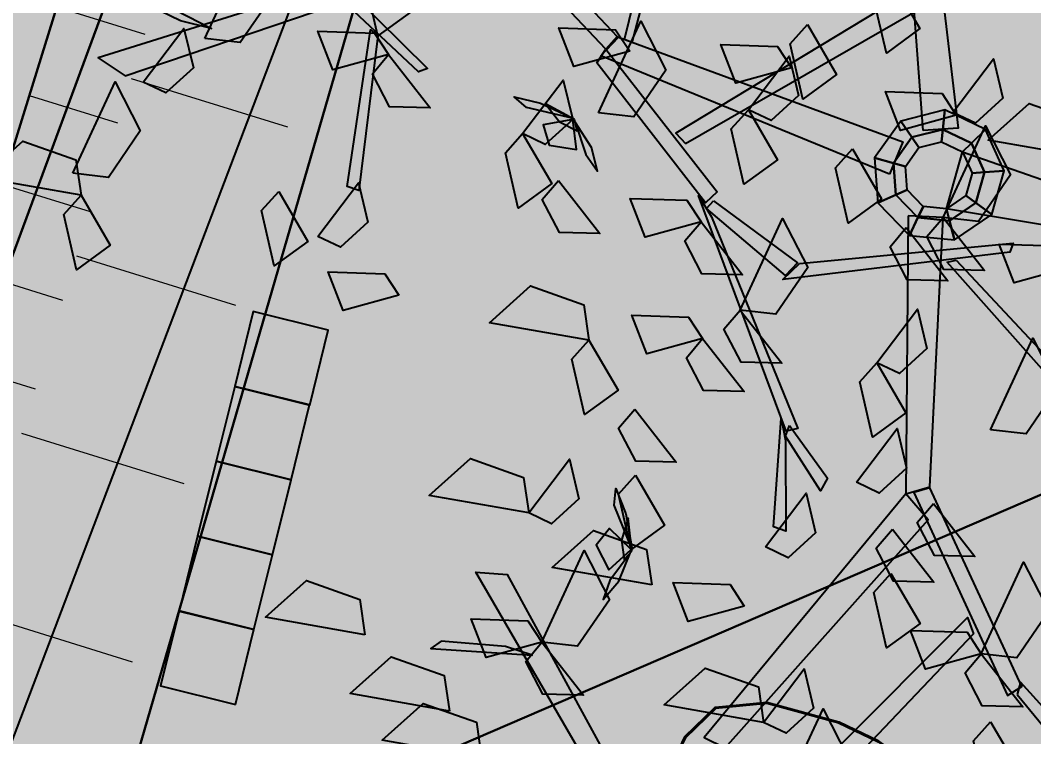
# Model space of a CAD drawing. Header units: metres. Extents: x 1851427 to 1852022, y 5183007 to 5183309.
# Drawn here: x 1851513.048 to 1851516.329, y 5183253.218 to 5183255.538 of the extents above; entities that cross this region are included whole.
import ezdxf

# ---------------------------------------------------------------- set-up
doc = ezdxf.new("R2010")
doc.units = ezdxf.units.M
doc.header["$LTSCALE"] = 2.5
doc.header["$PDMODE"] = 35
doc.header["$PDSIZE"] = 0.03
doc.linetypes.add('L8', pattern=[0.225, 0.15, -0.075])
doc.layers.get('0').update_dxf_attribs({"linetype": 'CONTINUOUS', "lineweight": 30})
doc.layers.get('Defpoints').update_dxf_attribs({"linetype": 'CONTINUOUS'})
doc.layers.add('N', color=1, linetype='CONTINUOUS', plot=False)
for name, color, linetype, lineweight in [('PRO_DEMOL_TAL', 34, 'CONTINUOUS', 20), ('PRO_DEMOL_TAL_HAC', 32, 'CONTINUOUS', 15), ('PRO_PAR', 1, 'CONTINUOUS', 35), ('Z', 7, 'CONTINUOUS', 9)]:
    doc.layers.add(name, color=color, linetype=linetype, lineweight=lineweight)
for name, color, linetype in [('PRO_PAR_HAC', 7, 'CONTINUOUS'), ('PRO_RES_AEP', 130, 'CONTINUOUS'), ('PRO_VOI_APLAT', 7, 'CONTINUOUS'), ('PRO_VOI_P', 1, 'CONTINUOUS'), ('PRO_VOI_TAMPON', 5, 'CONTINUOUS'), ('PRO_VOI_VEG', 81, 'CONTINUOUS'), ('TN_', 94, 'CONTINUOUS')]:
    doc.layers.add(name, color=color, linetype=linetype)
doc.styles.add('Ecriture', font='')
doc.styles.add('SIMPLEX', font='SIMPLEX.SHX', dxfattribs={"oblique": 27})
doc.styles.get("Standard").update_dxf_attribs({"font": 'Arial.ttf'})
doc.styles.get('Ecriture').set_extended_font_data('NewsGoth BT')
doc.dimstyles.new('Voirie', dxfattribs={"dimtxt": 0.8, "dimasz": 0.6, "dimexe": 0.18, "dimexo": 0.0625, "dimgap": 0, "dimtad": 0, "dimzin": 0, "dimdsep": 46, "dimtxsty": 'Ecriture', "dimcen": 0.04, "dimclrd": 256, "dimclre": 256, "dimclrt": 256, "dimaunit": 2, "dimadec": 3, "dimazin": 0, "dimtfac": 1, "dimtofl": 0, "dimtmove": 0, "dimatfit": 0, "dimfxl": 1, "dimtolj": 1, "dimtzin": 0, "dimlwd": -1, "dimarcsym": 0})

# ---------------------------------------------------------------- blocks, each defined once
blk = doc.blocks.new('arbre4')
at = {"layer": 'PRO_VOI_VEG', "color": 42, "linetype": 'ByBlock', "lineweight": -2, "extrusion": (0.512659, -0.256321, 0.819439), "elevation": 0.3479, "flags": 128}
for points in [[(-0.0474, 2.2601), (0.4021, 3.4745), (0.4684, 3.4174), (0.0263, 2.2275), (-0.0474, 2.2601)], [(0.24, 3.1077), (-0.9759, 4.8926), (-1.0054, 4.7133), (0.2105, 3.0099), (0.24, 3.1077)]]:
    blk.add_lwpolyline(points, close=True, dxfattribs=at)
at = {"layer": 'PRO_VOI_VEG', "color": 42, "linetype": 'ByBlock', "lineweight": -2, "extrusion": (0.647784, -0.323881, 0.689548), "elevation": -0.1006, "flags": 128}
for points in [[(0.0263, 2.1997), (0.9106, 2.3923), (0.8885, 2.3135), (0.0263, 2.1472), (0.0263, 2.1997)], [(-0.0842, 0.2125), (-0.0842, 2.3048), (0.0263, 2.2435), (0.0779, 0.2125), (-0.0842, 0.2125)]]:
    blk.add_lwpolyline(points, close=True, dxfattribs=at)
at = {"layer": 'PRO_VOI_VEG', "color": 42, "linetype": 'ByBlock', "lineweight": -2, "extrusion": (0, -0.83205, 0.5547), "elevation": 0.6002, "flags": 128}
blk.add_lwpolyline([(-0.0637, 1.2825), (-0.0637, 3.5277), (0.0469, 3.4619), (0.0985, 1.2825), (-0.0637, 1.2825)], close=True, dxfattribs=at)
at = {"layer": 'PRO_VOI_VEG', "color": 42, "linetype": 'ByBlock', "lineweight": -2, "extrusion": (-0.258109, 0.896854, 0.359211), "elevation": 3.9849, "flags": 128}
for points in [[(2.4735, 4.2665), (2.0535, 6.7693), (2.0977, 6.7693), (2.5693, 4.1331), (2.4735, 4.2665)], [(2.2156, 6.1538), (2.5472, 7.9386), (2.5914, 7.8361), (2.2377, 6.0513), (2.2156, 6.1538)]]:
    blk.add_lwpolyline(points, close=True, dxfattribs=at)
at = {"layer": 'PRO_VOI_VEG', "linetype": 'ByBlock', "lineweight": -2, "extrusion": (0.372929, 2.33261e-10, 0.92786), "elevation": 4.5375, "flags": 128}
blk.add_lwpolyline([(0.8834, 5.43), (1.2915, 5.1853), (1.0564, 5.0791), (0.8524, 5.2546), (0.8834, 5.43)], close=True, dxfattribs=at)
at = {"layer": 'PRO_VOI_VEG', "color": 42, "linetype": 'ByBlock', "lineweight": -2, "extrusion": (0.700309, -0.350143, 0.622067), "elevation": -0.9357, "flags": 128}
blk.add_lwpolyline([(-0.6738, 4.4849), (-0.6517, 5.0022), (-0.6074, 5.0567), (-0.6517, 4.249), (-0.6738, 4.4849)], close=True, dxfattribs=at)
at = {"layer": 'PRO_VOI_VEG', "linetype": 'ByBlock', "lineweight": -2, "extrusion": (0.843665, 0.223353, 0.488205), "flags": 128}
for points, elevation in [([(1.779, 7.0882), (1.5165, 6.9824), (1.4606, 7.3586), (1.7216, 7.3008), (1.779, 7.0882)], 1.5413), ([(0.9347, 7.5005), (0.6722, 7.3948), (0.6163, 7.771), (0.8773, 7.7131), (0.9347, 7.5005)], 4.2887), ([(0.8596, 2.366), (0.5971, 2.2603), (0.5412, 2.6365), (0.8022, 2.5786), (0.8596, 2.366)], 0.9193), ([(0.8137, 7.6456), (0.5513, 7.5399), (0.4954, 7.9161), (0.7564, 7.8582), (0.8137, 7.6456)], 2.2571), ([(0.5766, 2.5549), (0.3141, 2.4492), (0.2582, 2.8254), (0.5192, 2.7675), (0.5766, 2.5549)], 0.5817), ([(1.2118, 7.2111), (0.9493, 7.1054), (0.8934, 7.4816), (1.1544, 7.4237), (1.2118, 7.2111)], -0.3045), ([(0.9298, 8.5687), (0.6674, 8.463), (0.6115, 8.8392), (0.8725, 8.7813), (0.9298, 8.5687)], 1.4518), ([(0.2488, 7.7078), (-0.0137, 7.6021), (-0.0696, 7.9783), (0.1914, 7.9205), (0.2488, 7.7078)], 3.918), ([(-0.1897, 5.444), (-0.4522, 5.3383), (-0.5081, 5.7145), (-0.2471, 5.6566), (-0.1897, 5.444)], 0.9998), ([(-0.7234, 2.0725), (-0.9859, 1.9667), (-1.0417, 2.3429), (-0.7808, 2.2851), (-0.7234, 2.0725)], 0.5168), ([(-0.8503, 6.2345), (-1.1128, 6.1287), (-1.1687, 6.5049), (-0.9077, 6.4471), (-0.8503, 6.2345)], 1.4414), ([(-1.6663, 5.3669), (-1.9288, 5.2612), (-1.9846, 5.6374), (-1.7237, 5.5795), (-1.6663, 5.3669)], 2.0649), ([(-2.4655, 5.2636), (-2.728, 5.1579), (-2.7838, 5.5341), (-2.5229, 5.4763), (-2.4655, 5.2636)], 2.2495)]:
    blk.add_lwpolyline(points, close=True, dxfattribs=dict(at, elevation=elevation))
at = {"layer": 'PRO_VOI_VEG', "color": 42, "linetype": 'ByBlock', "lineweight": -2, "extrusion": (-0.798146, 0.353014, 0.488205), "elevation": 2.2142, "flags": 128}
for points in [[(0.2567, 1.5814), (-0.9591, 3.7063), (-0.9886, 3.4928), (0.2273, 1.465), (0.2567, 1.5814)], [(-0.0306, 0.5723), (0.4189, 2.018), (0.4852, 1.9501), (0.0431, 0.5335), (-0.0306, 0.5723)], [(0.5368, 2.0471), (1.3252, 3.4928), (1.3547, 3.3958), (0.4631, 1.8628), (0.5368, 2.0471)]]:
    blk.add_lwpolyline(points, close=True, dxfattribs=at)
at = {"layer": 'PRO_VOI_VEG', "linetype": 'ByBlock', "lineweight": -2, "extrusion": (0.632852, 0.167542, 0.755929), "flags": 128}
for points, elevation in [([(1.6131, 7.0694), (1.7861, 6.7269), (1.5993, 6.7514), (1.5315, 6.9598), (1.6131, 7.0694)], 3.0565), ([(0.8137, 4.7624), (0.9867, 4.4199), (0.8, 4.4444), (0.7322, 4.6528), (0.8137, 4.7624)], 2.8065), ([(0.5766, 2.2048), (0.7496, 1.8622), (0.5628, 1.8868), (0.495, 2.0951), (0.5766, 2.2048)], 1.4159), ([(0.2559, 5.5432), (0.4289, 5.2007), (0.2422, 5.2252), (0.1744, 5.4336), (0.2559, 5.5432)], 6.6286), ([(0.6744, 6.9201), (0.8474, 6.5776), (0.6607, 6.6021), (0.5929, 6.8105), (0.6744, 6.9201)], 3.6928), ([(-0.7234, 1.7731), (-0.5504, 1.4306), (-0.7371, 1.4552), (-0.8049, 1.6635), (-0.7234, 1.7731)], 1.1908), ([(-1.2153, 6.1317), (-1.0423, 5.7892), (-1.2291, 5.8137), (-1.2969, 6.0221), (-1.2153, 6.1317)], 5.812), ([(-0.8538, 5.1759), (-0.6808, 4.8334), (-0.8676, 4.8579), (-0.9354, 5.0663), (-0.8538, 5.1759)], 2.4484), ([(-1.3605, 2.6479), (-1.1875, 2.3054), (-1.3742, 2.3299), (-1.442, 2.5383), (-1.3605, 2.6479)], 1.0322), ([(-2.1246, 6.0027), (-1.9516, 5.6602), (-2.1383, 5.6847), (-2.2061, 5.8931), (-2.1246, 6.0027)], 4.4873)]:
    blk.add_lwpolyline(points, close=True, dxfattribs=dict(at, elevation=elevation))
at = {"layer": 'PRO_VOI_VEG', "linetype": 'ByBlock', "lineweight": -2, "extrusion": (9.90251e-10, -0.872729, 0.488205), "flags": 128}
for points, elevation in [([(-2.5034, 4.7786), (-2.7659, 4.6728), (-2.8218, 5.049), (-2.5608, 4.9912), (-2.5034, 4.7786)], 1.8184), ([(-1.1522, 6.0538), (-1.4146, 5.9481), (-1.4705, 6.3243), (-1.2095, 6.2664), (-1.1522, 6.0538)], 4.1564)]:
    blk.add_lwpolyline(points, close=True, dxfattribs=dict(at, elevation=elevation))
at = {"layer": 'PRO_VOI_VEG', "linetype": 'ByBlock', "lineweight": -2, "extrusion": (9.90355e-10, -0.872729, 0.488205), "elevation": 1.4345, "flags": 128}
blk.add_lwpolyline([(-1.3901, 3.9559), (-1.6526, 3.8502), (-1.7085, 4.2264), (-1.4475, 4.1685), (-1.3901, 3.9559)], close=True, dxfattribs=at)
at = {"layer": 'PRO_VOI_VEG', "linetype": 'ByBlock', "lineweight": -2, "extrusion": (0.372929, 2.33266e-10, 0.92786), "elevation": 0.324, "flags": 128}
blk.add_lwpolyline([(0.4059, 1.8069), (0.814, 1.5622), (0.5789, 1.456), (0.3748, 1.6315), (0.4059, 1.8069)], close=True, dxfattribs=at)
at = {"layer": 'PRO_VOI_VEG', "linetype": 'ByBlock', "lineweight": -2, "extrusion": (0.372929, 2.3327e-10, 0.92786), "elevation": 5.4501, "flags": 128}
blk.add_lwpolyline([(0.3069, 6.5022), (0.715, 6.2574), (0.4799, 6.1512), (0.2759, 6.3267), (0.3069, 6.5022)], close=True, dxfattribs=at)
at = {"layer": 'PRO_VOI_VEG', "linetype": 'ByBlock', "lineweight": -2, "extrusion": (4.78391e-09, -0.654654, 0.755929), "elevation": 4.0197, "flags": 128}
blk.add_lwpolyline([(-2.5034, 4.4679), (-2.3304, 4.1254), (-2.5172, 4.15), (-2.585, 4.3583), (-2.5034, 4.4679)], close=True, dxfattribs=at)
at = {"layer": 'PRO_VOI_VEG', "linetype": 'ByBlock', "lineweight": -2, "extrusion": (9.90356e-10, -0.872729, 0.488205), "elevation": 1.9926, "flags": 128}
blk.add_lwpolyline([(-0.6494, 4.6811), (-0.9119, 4.5754), (-0.9678, 4.9516), (-0.7068, 4.8937), (-0.6494, 4.6811)], close=True, dxfattribs=at)
at = {"layer": 'PRO_VOI_VEG', "linetype": 'ByBlock', "lineweight": -2, "extrusion": (-0.095442, 0.360509, 0.92786), "flags": 128}
for points, elevation in [([(3.7863, 1.5048), (4.1943, 1.2601), (3.9592, 1.1539), (3.7552, 1.3294), (3.7863, 1.5048)], 6.9934), ([(-0.6704, 1.0724), (-0.2624, 0.8277), (-0.4975, 0.7215), (-0.7015, 0.8969), (-0.6704, 1.0724)], 2.2781), ([(1.7852, 2.4676), (2.1933, 2.2229), (1.9582, 2.1167), (1.7542, 2.2921), (1.7852, 2.4676)], 5.6306), ([(2.3097, 3.6916), (2.7178, 3.4468), (2.4827, 3.3406), (2.2787, 3.5161), (2.3097, 3.6916)], 6.8952), ([(1.8811, 4.0209), (2.2892, 3.7762), (2.0541, 3.67), (1.8501, 3.8455), (1.8811, 4.0209)], 6.3717), ([(3.2103, 3.6444), (3.6184, 3.3997), (3.3833, 3.2935), (3.1793, 3.469), (3.2103, 3.6444)], 6.0132), ([(2.956, 4.2829), (3.3641, 4.0382), (3.129, 3.932), (2.9249, 4.1074), (2.956, 4.2829)], 6.3648), ([(1.6, 4.094), (2.0081, 3.8493), (1.773, 3.7431), (1.569, 3.9185), (1.6, 4.094)], 4.489), ([(2.8862, 3.6731), (3.2943, 3.4284), (3.0592, 3.3222), (2.8552, 3.4976), (2.8862, 3.6731)], 4.1703)]:
    blk.add_lwpolyline(points, close=True, dxfattribs=dict(at, elevation=elevation))
at = {"layer": 'PRO_VOI_VEG', "color": 6, "linetype": 'ByBlock', "lineweight": -2, "extrusion": (-0.370366, -0.914137, 0.164872), "elevation": 1.0971, "flags": 128}
blk.add_lwpolyline([(-1.6958, 4.9316), (-1.9178, 4.8247), (-1.9884, 5.004), (-1.8625, 5.0582), (-1.6958, 4.9316)], close=True, dxfattribs=at)
at = {"layer": 'PRO_VOI_VEG', "color": 6, "linetype": 'ByBlock', "lineweight": -2, "extrusion": (0.673553, 0.729861, 0.116747), "elevation": -0.2554, "flags": 128}
blk.add_lwpolyline([(1.4848, 5.1096), (1.6364, 5.335), (1.5329, 5.5495), (1.4441, 5.3955), (1.4848, 5.1096)], close=True, dxfattribs=at)
at = {"layer": 'PRO_VOI_VEG', "color": 6, "linetype": 'ByBlock', "lineweight": -2, "extrusion": (-0.591877, -0.641357, 0.488205), "elevation": 3.2023, "flags": 128}
blk.add_lwpolyline([(-1.4922, 3.9734), (-1.5846, 3.7592), (-1.5033, 3.6424), (-1.3924, 3.7738), (-1.4922, 3.9734)], close=True, dxfattribs=at)
at = {"layer": 'PRO_VOI_VEG', "linetype": 'ByBlock', "lineweight": -2, "extrusion": (9.90148e-10, -0.872729, 0.488205), "flags": 128}
for points, elevation in [([(0.0942, 1.3787), (-0.1683, 1.273), (-0.2242, 1.6492), (0.0368, 1.5914), (0.0942, 1.3787)], 0.4587), ([(-1.1196, 2.2953), (-1.3821, 2.1896), (-1.4379, 2.5658), (-1.177, 2.5079), (-1.1196, 2.2953)], 1.4356)]:
    blk.add_lwpolyline(points, close=True, dxfattribs=dict(at, elevation=elevation))
at = {"layer": 'PRO_VOI_VEG', "color": 6, "linetype": 'ByBlock', "lineweight": -2, "extrusion": (-0.948085, -0.279578, 0.151559), "elevation": 2.2368, "flags": 128}
blk.add_lwpolyline([(-0.8258, 4.7354), (-0.6687, 4.6893), (-0.5783, 4.8451), (-0.6903, 4.9277), (-0.8258, 4.7354)], close=True, dxfattribs=at)
at = {"layer": 'PRO_VOI_VEG', "color": 42, "linetype": 'ByBlock', "lineweight": -2, "extrusion": (-0.173268, 0.982653, 0.066114), "elevation": 0.0847, "flags": 128}
blk.add_lwpolyline([(-0.0632, -1.7867), (-0.0944, -3.0831), (0.115, -3.0831), (0.0838, -1.7867), (-0.0632, -1.7867)], close=True, dxfattribs=at)
at = {"layer": 'PRO_VOI_VEG', "color": 42, "linetype": 'ByBlock', "lineweight": -2, "extrusion": (0.498906, 0.864131, 0.066114), "elevation": 0.078, "flags": 128}
blk.add_lwpolyline([(-0.0652, -1.7863), (-0.0964, -3.0826), (0.113, -3.0826), (0.0818, -1.7863), (-0.0652, -1.7863)], close=True, dxfattribs=at)
at = {"layer": 'PRO_VOI_VEG', "color": 42, "linetype": 'ByBlock', "lineweight": -2, "extrusion": (-0.764368, 0.641381, 0.066114), "elevation": 0.0912, "flags": 128}
blk.add_lwpolyline([(-0.066, -1.7872), (-0.0972, -3.0835), (0.1122, -3.0835), (0.081, -1.7872), (-0.066, -1.7872)], close=True, dxfattribs=at)
at = {"layer": 'PRO_VOI_VEG', "color": 42, "linetype": 'ByBlock', "lineweight": -2, "extrusion": (-0.173631, 0.984712, 0.013934), "elevation": 0.1779, "flags": 128}
blk.add_lwpolyline([(-0.0435, 2.1009), (-0.0632, -1.7799), (0.0838, -1.7799), (0.0641, 2.1009), (-0.0435, 2.1009)], close=True, dxfattribs=at)
at = {"layer": 'PRO_VOI_VEG', "linetype": 'ByBlock', "lineweight": -2, "extrusion": (0.372929, 6.70652e-10, 0.92786), "elevation": 0.903, "flags": 128}
blk.add_lwpolyline([(-0.1949, 0.3648), (0.2132, 0.12), (-0.0219, 0.0138), (-0.2259, 0.1893), (-0.1949, 0.3648)], close=True, dxfattribs=at)
at = {"layer": 'PRO_VOI_VEG', "color": 42, "linetype": 'ByBlock', "lineweight": -2, "extrusion": (0.499951, 0.865941, 0.013934), "elevation": 0.1711, "flags": 128}
blk.add_lwpolyline([(-0.0455, 2.101), (-0.0652, -1.7798), (0.0818, -1.7798), (0.0621, 2.101), (-0.0455, 2.101)], close=True, dxfattribs=at)
at = {"layer": 'PRO_VOI_VEG', "color": 42, "linetype": 'ByBlock', "lineweight": -2, "extrusion": (0.937637, 0.341272, 0.066114), "elevation": 0.0741, "flags": 128}
blk.add_lwpolyline([(-0.0711, -1.786), (-0.1023, -3.0824), (0.1071, -3.0824), (0.0759, -1.786), (-0.0711, -1.786)], close=True, dxfattribs=at)
at = {"layer": 'PRO_VOI_VEG', "color": 42, "linetype": 'ByBlock', "lineweight": -2, "extrusion": (-0.76597, 0.642725, 0.013934), "elevation": 0.1843, "flags": 128}
blk.add_lwpolyline([(-0.0464, 2.1009), (-0.066, -1.78), (0.081, -1.78), (0.0613, 2.1009), (-0.0464, 2.1009)], close=True, dxfattribs=at)
at = {"layer": 'PRO_VOI_VEG', "linetype": 'ByBlock', "lineweight": -2, "extrusion": (-2.5148e-10, -0.654654, 0.755929), "elevation": 3.4112, "flags": 128}
blk.add_lwpolyline([(-1.7627, 3.096), (-1.5897, 2.7535), (-1.7765, 2.778), (-1.8443, 2.9864), (-1.7627, 3.096)], close=True, dxfattribs=at)
at = {"layer": 'PRO_VOI_VEG', "color": 42, "linetype": 'ByBlock', "lineweight": -2, "extrusion": (-0.997812, 0, 0.066114), "elevation": 0.0943, "flags": 128}
blk.add_lwpolyline([(-0.0724, -1.7874), (-0.1036, -3.0837), (0.1059, -3.0837), (0.0747, -1.7874), (-0.0724, -1.7874)], close=True, dxfattribs=at)
at = {"layer": 'PRO_VOI_VEG', "color": 42, "linetype": 'ByBlock', "lineweight": -2, "extrusion": (0.939601, 0.341987, 0.013934), "elevation": 0.1672, "flags": 128}
blk.add_lwpolyline([(-0.0514, 2.1011), (-0.0711, -1.7797), (0.0759, -1.7797), (0.0563, 2.1011), (-0.0514, 2.1011)], close=True, dxfattribs=at)
at = {"layer": 'PRO_VOI_VEG', "color": 42, "linetype": 'ByBlock', "lineweight": -2, "extrusion": (-0.999903, 0, 0.013934), "elevation": 0.1875, "flags": 128}
blk.add_lwpolyline([(-0.0527, 2.1008), (-0.0724, -1.78), (0.0747, -1.78), (0.055, 2.1008), (-0.0527, 2.1008)], close=True, dxfattribs=at)
at = {"layer": 'PRO_VOI_VEG', "color": 42, "linetype": 'ByBlock', "lineweight": -2, "extrusion": (-0.888751, 0.393088, 0.235804), "elevation": 1.5933, "flags": 128}
blk.add_lwpolyline([(0.4631, 2.54), (0.6031, 4.5067), (0.6768, 4.3677), (0.5073, 2.4652), (0.4631, 2.54)], close=True, dxfattribs=at)
at = {"layer": 'PRO_VOI_VEG', "color": 42, "linetype": 'ByBlock', "lineweight": -2, "extrusion": (0.939601, -0.341987, 0.013934), "elevation": 0.168, "flags": 128}
blk.add_lwpolyline([(-0.0584, 2.1011), (-0.0781, -1.7797), (0.0689, -1.7797), (0.0492, 2.1011), (-0.0584, 2.1011)], close=True, dxfattribs=at)
at = {"layer": 'PRO_VOI_VEG', "color": 42, "linetype": 'ByBlock', "lineweight": -2, "extrusion": (0.937637, -0.341272, 0.066114), "elevation": 0.0749, "flags": 128}
blk.add_lwpolyline([(-0.0781, -1.7861), (-0.1093, -3.0824), (0.1001, -3.0824), (0.0689, -1.7861), (-0.0781, -1.7861)], close=True, dxfattribs=at)
at = {"layer": 'PRO_VOI_VEG', "color": 42, "linetype": 'ByBlock', "lineweight": -2, "extrusion": (-0.764368, -0.641381, 0.066114), "elevation": 0.0927, "flags": 128}
blk.add_lwpolyline([(-0.0792, -1.7873), (-0.1104, -3.0836), (0.099, -3.0836), (0.0678, -1.7873), (-0.0792, -1.7873)], close=True, dxfattribs=at)
at = {"layer": 'PRO_VOI_VEG', "color": 42, "linetype": 'ByBlock', "lineweight": -2, "extrusion": (-0.76597, -0.642725, 0.013934), "elevation": 0.1858, "flags": 128}
blk.add_lwpolyline([(-0.0595, 2.1008), (-0.0792, -1.78), (0.0678, -1.78), (0.0481, 2.1008), (-0.0595, 2.1008)], close=True, dxfattribs=at)
at = {"layer": 'PRO_VOI_VEG', "linetype": 'ByBlock', "lineweight": -2, "extrusion": (1.09184e-10, -0.654654, 0.755929), "elevation": 3.2258, "flags": 128}
blk.add_lwpolyline([(-1.1196, 2.6186), (-0.9466, 2.276), (-1.1333, 2.3006), (-1.2011, 2.509), (-1.1196, 2.6186)], close=True, dxfattribs=at)
at = {"layer": 'PRO_VOI_VEG', "color": 42, "linetype": 'ByBlock', "lineweight": -2, "extrusion": (-0.173631, -0.984712, 0.013934), "elevation": 0.1802, "flags": 128}
blk.add_lwpolyline([(-0.0637, 2.1009), (-0.0834, -1.7799), (0.0636, -1.7799), (0.0439, 2.1009), (-0.0637, 2.1009)], close=True, dxfattribs=at)
at = {"layer": 'PRO_VOI_VEG', "color": 42, "linetype": 'ByBlock', "lineweight": -2, "extrusion": (0.499951, -0.865941, 0.013934), "elevation": 0.1731, "flags": 128}
blk.add_lwpolyline([(-0.0633, 2.101), (-0.083, -1.7798), (0.0641, -1.7798), (0.0444, 2.101), (-0.0633, 2.101)], close=True, dxfattribs=at)
at = {"layer": 'PRO_VOI_VEG', "color": 42, "linetype": 'ByBlock', "lineweight": -2, "extrusion": (0.498906, -0.864131, 0.066114), "elevation": 0.08, "flags": 128}
blk.add_lwpolyline([(-0.083, -1.7864), (-0.1142, -3.0827), (0.0953, -3.0827), (0.0641, -1.7864), (-0.083, -1.7864)], close=True, dxfattribs=at)
at = {"layer": 'PRO_VOI_VEG', "linetype": 'ByBlock', "lineweight": -2, "extrusion": (0.372929, -8.74771e-10, 0.92786), "elevation": 2.7218, "flags": 128}
blk.add_lwpolyline([(-0.5531, 2.1384), (-0.1451, 1.8936), (-0.3802, 1.7874), (-0.5842, 1.9629), (-0.5531, 2.1384)], close=True, dxfattribs=at)
at = {"layer": 'PRO_VOI_VEG', "color": 42, "linetype": 'ByBlock', "lineweight": -2, "extrusion": (0.123326, 0.805569, 0.579526), "elevation": 0.4072, "flags": 128}
blk.add_lwpolyline([(0.1341, 0.9159), (0.0441, 3.1302), (-0.0637, 3.0582), (-0.0278, 0.9055), (0.1341, 0.9159)], close=True, dxfattribs=at)
at = {"layer": 'PRO_VOI_VEG', "color": 42, "linetype": 'ByBlock', "lineweight": -2, "extrusion": (-0.173268, -0.982653, 0.066114), "elevation": 0.087, "flags": 128}
blk.add_lwpolyline([(-0.0834, -1.7869), (-0.1146, -3.0832), (0.0948, -3.0832), (0.0636, -1.7869), (-0.0834, -1.7869)], close=True, dxfattribs=at)
at = {"layer": 'PRO_VOI_VEG', "linetype": 'ByBlock', "lineweight": -2, "extrusion": (4.78425e-09, -0.654654, 0.755929), "elevation": 3.6319, "flags": 128}
blk.add_lwpolyline([(-0.1749, 2.8412), (-0.0019, 2.4987), (-0.1886, 2.5232), (-0.2564, 2.7316), (-0.1749, 2.8412)], close=True, dxfattribs=at)
at = {"layer": 'PRO_VOI_VEG', "linetype": 'ByBlock', "lineweight": -2, "extrusion": (-4.92688e-09, -0.654654, 0.755929), "elevation": 0.5216, "flags": 128}
blk.add_lwpolyline([(-0.0017, 0.1939), (0.1713, -0.1486), (-0.0154, -0.1241), (-0.0832, 0.0843), (-0.0017, 0.1939)], close=True, dxfattribs=at)
at = {"layer": 'PRO_VOI_VEG', "linetype": 'ByBlock', "lineweight": -2, "extrusion": (-1.92212e-10, -0.872729, 0.488205), "elevation": 2.569, "flags": 128}
blk.add_lwpolyline([(-2.5389, 3.8399), (-2.8014, 3.7342), (-2.8573, 4.1104), (-2.5963, 4.0526), (-2.5389, 3.8399)], close=True, dxfattribs=at)
at = {"layer": 'PRO_VOI_VEG', "color": 42, "linetype": 'ByBlock', "lineweight": -2, "extrusion": (-0.853501, 0.377497, 0.359211), "elevation": 2.1504, "flags": 128}
for points in [[(0.6031, 4.2607), (0.1831, 6.7636), (0.2273, 6.7636), (0.6989, 4.1274), (0.6031, 4.2607)], [(0.3452, 6.1481), (0.6768, 7.9329), (0.721, 7.8303), (0.3673, 6.0455), (0.3452, 6.1481)]]:
    blk.add_lwpolyline(points, close=True, dxfattribs=at)
at = {"layer": 'PRO_VOI_VEG', "linetype": 'ByBlock', "lineweight": -2, "extrusion": (9.90252e-10, -0.872729, 0.488205), "elevation": 2.6581, "flags": 128}
blk.add_lwpolyline([(0.5658, 3.7901), (0.3034, 3.6844), (0.2475, 4.0606), (0.5085, 4.0027), (0.5658, 3.7901)], close=True, dxfattribs=at)
at = {"layer": 'PRO_VOI_VEG', "linetype": 'ByBlock', "lineweight": -2, "extrusion": (4.78392e-09, -0.654654, 0.755929), "elevation": 2.874, "flags": 128}
blk.add_lwpolyline([(-0.9691, 1.7572), (-0.7961, 1.4147), (-0.9828, 1.4392), (-1.0506, 1.6476), (-0.9691, 1.7572)], close=True, dxfattribs=at)
at = {"layer": 'PRO_VOI_VEG', "linetype": 'ByBlock', "lineweight": -2, "extrusion": (-2.51831e-10, -0.654654, 0.755929), "elevation": 1.5187, "flags": 128}
blk.add_lwpolyline([(-1.1522, 0.4264), (-0.9792, 0.0839), (-1.1659, 0.1084), (-1.2337, 0.3168), (-1.1522, 0.4264)], close=True, dxfattribs=at)
at = {"layer": 'PRO_VOI_VEG', "linetype": 'ByBlock', "lineweight": -2, "extrusion": (0.372929, 2.33265e-10, 0.92786), "elevation": 3.1369, "flags": 128}
blk.add_lwpolyline([(-1.1918, 1.1054), (-0.7838, 0.8607), (-1.0189, 0.7545), (-1.2229, 0.9299), (-1.1918, 1.1054)], close=True, dxfattribs=at)
at = {"layer": 'PRO_VOI_VEG', "linetype": 'ByBlock', "lineweight": -2, "extrusion": (-2.5163e-10, -0.654654, 0.755929), "elevation": 6.5073, "flags": 128}
blk.add_lwpolyline([(-1.4892, 4.3476), (-1.3162, 4.0051), (-1.503, 4.0296), (-1.5708, 4.238), (-1.4892, 4.3476)], close=True, dxfattribs=at)
at = {"layer": 'PRO_VOI_VEG', "color": 42, "linetype": 'ByBlock', "lineweight": -2, "extrusion": (-0.89221, -0.02421, 0.450971), "elevation": 2.5642, "flags": 128}
blk.add_lwpolyline([(1.1483, 3.2196), (1.5663, 3.1308), (1.5398, 3.0075), (1.044, 3.198), (1.1483, 3.2196)], close=True, dxfattribs=at)
at = {"layer": 'PRO_VOI_VEG', "color": 42, "linetype": 'ByBlock', "lineweight": -2, "extrusion": (-0.900289, 0.398191, 0.175849), "elevation": 0.9752, "flags": 128}
blk.add_lwpolyline([(1.3252, 3.9299), (1.4947, 5.3399), (1.561, 5.2748), (1.3768, 3.9299), (1.3252, 3.9299)], close=True, dxfattribs=at)
at = {"layer": 'PRO_VOI_VEG', "color": 6, "linetype": 'ByBlock', "lineweight": -2, "extrusion": (-0.960342, -0.224855, 0.164872), "elevation": 2.9071, "flags": 128}
blk.add_lwpolyline([(1.2254, 5.9975), (1.0034, 5.8906), (0.9329, 6.0699), (1.0588, 6.124), (1.2254, 5.9975)], close=True, dxfattribs=at)
at = {"layer": 'PRO_VOI_VEG', "color": 42, "linetype": 'ByBlock', "lineweight": -2, "extrusion": (0.117148, 0.690201, 0.714072), "elevation": 0.9423, "flags": 128}
for points in [[(-0.0158, 2.9868), (-0.5345, 4.2377), (-0.5974, 4.1723), (-0.0875, 2.9468), (-0.0158, 2.9868)], [(-0.3516, 3.8619), (0.7588, 5.8409), (0.7985, 5.6534), (-0.3165, 3.7606), (-0.3516, 3.8619)]]:
    blk.add_lwpolyline(points, close=True, dxfattribs=at)
at = {"layer": 'PRO_VOI_VEG', "color": 6, "linetype": 'ByBlock', "lineweight": -2, "extrusion": (0.984735, -0.129102, 0.116747), "elevation": -0.5707, "flags": 128}
blk.add_lwpolyline([(-1.8163, 6.5056), (-1.6647, 6.731), (-1.7683, 6.9455), (-1.857, 6.7915), (-1.8163, 6.5056)], close=True, dxfattribs=at)
at = {"layer": 'PRO_VOI_VEG', "color": 42, "linetype": 'ByBlock', "lineweight": -2, "extrusion": (0.715812, 0.230111, 0.659289), "elevation": 1.31, "flags": 128}
blk.add_lwpolyline([(-1.3064, 2.5579), (-1.9997, 4.5127), (-2.081, 4.4029), (-1.4555, 2.4808), (-1.3064, 2.5579)], close=True, dxfattribs=at)
at = {"layer": 'PRO_VOI_VEG', "color": 6, "linetype": 'ByBlock', "lineweight": -2, "extrusion": (-0.865324, 0.113447, 0.488205), "elevation": 4.2767, "flags": 128}
blk.add_lwpolyline([(1.8089, 4.9189), (1.7165, 4.7047), (1.7978, 4.5879), (1.9088, 4.7193), (1.8089, 4.9189)], close=True, dxfattribs=at)
at = {"layer": 'PRO_VOI_VEG', "linetype": 'ByBlock', "lineweight": -2, "extrusion": (-2.51659e-10, -0.654654, 0.755929), "elevation": 4.1288, "flags": 128}
blk.add_lwpolyline([(-0.1438, 1.5758), (0.0292, 1.2333), (-0.1576, 1.2578), (-0.2253, 1.4662), (-0.1438, 1.5758)], close=True, dxfattribs=at)
at = {"layer": 'PRO_VOI_VEG', "linetype": 'ByBlock', "lineweight": -2, "extrusion": (0.372929, -1.31215e-09, 0.92786), "elevation": 3.9482, "flags": 128}
blk.add_lwpolyline([(-2.0174, 3.74), (-1.6094, 3.4953), (-1.8444, 3.3891), (-2.0485, 3.5645), (-2.0174, 3.74)], close=True, dxfattribs=at)
at = {"layer": 'PRO_VOI_VEG', "color": 6, "linetype": 'ByBlock', "lineweight": -2, "extrusion": (-0.77532, 0.613114, 0.151559), "elevation": 1.1712, "flags": 128}
blk.add_lwpolyline([(2.252, 6.2642), (2.4091, 6.2181), (2.4995, 6.3739), (2.3875, 6.4566), (2.252, 6.2642)], close=True, dxfattribs=at)
at = {"layer": 'PRO_VOI_VEG', "linetype": 'ByBlock', "lineweight": -2, "extrusion": (1.09031e-10, -0.654654, 0.755929), "elevation": 6.9341, "flags": 128}
blk.add_lwpolyline([(-0.342, 3.8678), (-0.169, 3.5253), (-0.3558, 3.5498), (-0.4236, 3.7582), (-0.342, 3.8678)], close=True, dxfattribs=at)
at = {"layer": 'PRO_VOI_VEG', "color": 42, "linetype": 'ByBlock', "lineweight": -2, "extrusion": (0.467607, -0.569947, 0.67565), "elevation": 4.1436, "flags": 128}
blk.add_lwpolyline([(-3.2067, 2.3733), (-2.8223, 4.7475), (-2.7247, 4.5887), (-3.1414, 2.2936), (-3.2067, 2.3733)], close=True, dxfattribs=at)
at = {"layer": 'PRO_VOI_VEG', "linetype": 'ByBlock', "lineweight": -2, "extrusion": (9.9025e-10, -0.872729, 0.488205), "flags": 128}
for points, elevation in [([(-1.0531, 2.6869), (-1.3155, 2.5812), (-1.3714, 2.9574), (-1.1104, 2.8995), (-1.0531, 2.6869)], 3.7029), ([(0.0247, 2.5397), (-0.2377, 2.434), (-0.2936, 2.8102), (-0.0327, 2.7523), (0.0247, 2.5397)], 3.9661)]:
    blk.add_lwpolyline(points, close=True, dxfattribs=dict(at, elevation=elevation))
at = {"layer": 'PRO_VOI_VEG', "linetype": 'ByBlock', "lineweight": -2, "extrusion": (0.372929, 2.33267e-10, 0.92786), "elevation": 4.7025, "flags": 128}
blk.add_lwpolyline([(-2.2215, 1.8634), (-1.8134, 1.6187), (-2.0485, 1.5125), (-2.2525, 1.6879), (-2.2215, 1.8634)], close=True, dxfattribs=at)
at = {"layer": 'PRO_VOI_VEG', "linetype": 'ByBlock', "lineweight": -2, "extrusion": (-3.21725e-09, -0.872729, 0.488205), "elevation": 4.2301, "flags": 128}
blk.add_lwpolyline([(-1.9978, 3.4295), (-2.2603, 3.3238), (-2.3161, 3.7), (-2.0552, 3.6421), (-1.9978, 3.4295)], close=True, dxfattribs=at)
at = {"layer": 'PRO_VOI_VEG', "color": 42, "linetype": 'ByBlock', "lineweight": -2, "extrusion": (0.64699, -0.584454, 0.489712), "elevation": 2.7052, "flags": 128}
blk.add_lwpolyline([(-2.9553, 5.3285), (-3.1179, 5.8389), (-3.1744, 5.874), (-2.9114, 5.0814), (-2.9553, 5.3285)], close=True, dxfattribs=at)
at = {"layer": 'PRO_VOI_VEG', "linetype": 'ByBlock', "lineweight": -2, "extrusion": (-2.51652e-10, -0.654654, 0.755929), "elevation": 5.8288, "flags": 128}
blk.add_lwpolyline([(-1.9978, 2.3791), (-1.8248, 2.0365), (-2.0115, 2.0611), (-2.0793, 2.2695), (-1.9978, 2.3791)], close=True, dxfattribs=at)
at = {"layer": 'PRO_VOI_VEG', "linetype": 'ByBlock', "lineweight": -2, "extrusion": (-4.92671e-09, -0.654654, 0.755929), "elevation": 6.3046, "flags": 128}
blk.add_lwpolyline([(0.0247, 2.5212), (0.1977, 2.1787), (0.011, 2.2032), (-0.0568, 2.4116), (0.0247, 2.5212)], close=True, dxfattribs=at)
at = {"layer": 'PRO_VOI_VEG', "color": 42, "linetype": 'ByBlock', "lineweight": -2, "extrusion": (-0.708702, 0.594292, 0.380209), "elevation": -0.1795, "flags": 128}
blk.add_lwpolyline([(1.7418, 4.0115), (1.9291, 5.8754), (1.8347, 5.7712), (1.6866, 3.9569), (1.7418, 4.0115)], close=True, dxfattribs=at)
at = {"layer": 'PRO_VOI_VEG', "linetype": 'ByBlock', "lineweight": -2, "extrusion": (0.372929, 1.77869e-09, 0.92786), "elevation": 3.9185, "flags": 128}
blk.add_lwpolyline([(-2.8291, 2.5999), (-2.4211, 2.3552), (-2.6561, 2.249), (-2.8602, 2.4245), (-2.8291, 2.5999)], close=True, dxfattribs=at)
at = {"layer": 'PRO_VOI_VEG', "color": 42, "linetype": 'ByBlock', "lineweight": -2}
blk.add_polyline3d([(0.1103, 0.1, 2.1032), (1.016, -0.2926, 4.629), (0.9477, -0.3833, 4.562), (0.0171, -0.1562, 2.1032)], close=True, dxfattribs=at)
blk = doc.blocks.new('TCPOINT')
at = {"layer": 'N'}
blk.add_attdef('MAT', (0.2, 0.2), '', height=0.34, dxfattribs=at)
at = {"layer": 'Z', "style": 'SIMPLEX'}
blk.add_attdef('ALT', (0.2, -0.54), '', height=0.34, dxfattribs=at)
blk = doc.blocks.new('ASS02')
h = blk.add_hatch(color=256)
h.dxf.hatch_style = 1
h.paths.add_polyline_path([(0.5, -0.5), (0.5, 0.5), (-0.5, 0.5), (-0.5, -0.5)])
blk.add_lwpolyline([(0.5, -0.5), (0.5, 0.5), (-0.5, 0.5), (-0.5, -0.5)], close=True)
blk = doc.blocks.new('*D91')
at = {"lineweight": -2, "transparency": 16777216}
for p, q in [((1851514.3063, 5183256.5909), (1851512.7767, 5183252.5619)), ((1851533.8035, 5183251.7561), (1851531.4218, 5183245.483))]:
    blk.add_line(p, q, dxfattribs=at)
at = {"transparency": 16777216}
for p, q in [((1851513.4015, 5183252.5173), (1851520.7207, 5183249.7384)), ((1851530.9248, 5183245.8643), (1851523.6055, 5183248.6431))]:
    blk.add_line(p, q, dxfattribs=at)
for points in [[(1851513.437, 5183252.6108), (1851513.366, 5183252.4238), (1851512.8405, 5183252.7302)], [(1851530.9603, 5183245.9578), (1851530.8893, 5183245.7708), (1851531.4857, 5183245.6513)]]:
    blk.add_solid(points, dxfattribs=at)
at = {"layer": 'Defpoints', "color": 0, "transparency": 16777216}
for p in [(1851514.3285, 5183256.6493), (1851533.8257, 5183251.8146), (1851531.4857, 5183245.6513)]:
    blk.add_point(p, dxfattribs=at)
at = {"transparency": 16777216, "insert": (1851522.1631, 5183249.1908), "char_height": 0.8, "attachment_point": 5, "rotation": 339.21, "style": 'Ecriture'}
blk.add_mtext('\\A1;19.94', dxfattribs=at)

msp = doc.modelspace()

# ---------------------------------------------------------------- hatches: boundary and pattern name
at = {"layer": 'PRO_PAR_HAC'}
h = msp.add_hatch(color=41, dxfattribs=at)
h.dxf.hatch_style = 1
h.paths.add_polyline_path([(1851538.9338, 5183251.64), (1851540.1372, 5183256.493), (1851535.2842, 5183257.6964), (1851533.8257, 5183251.8146), (1851514.3285, 5183256.6493), (1851520.1798, 5183275.941), (1851523.8674, 5183277.7796), (1851518.7433, 5183279.6573), (1851510.2941, 5183251.8868), (1851507.4752, 5183237.3927), (1851507.0065, 5183234.9827), (1851502.018, 5183220.8867), (1851502.0405, 5183220.8743), (1851503.3297, 5183224.5084), (1851507.8661, 5183237.2958), (1851533.7833, 5183230.8691), (1851534.9867, 5183235.7221)])
h = msp.add_hatch(color=94, dxfattribs=at)
h.dxf.hatch_style = 1
h.paths.add_polyline_path([(1851533.8257, 5183251.8146), (1851514.3285, 5183256.6493), (1851520.1798, 5183275.941), (1851523.8674, 5183277.7796), (1851518.7433, 5183279.6573), (1851512.7115, 5183259.832), (1851510.7761, 5183253.4709), (1851515.4065, 5183252.3226), (1851518.4347, 5183254.1475), (1851529.1114, 5183251.5), (1851530.9362, 5183248.4717), (1851533.3588, 5183249.9316)])
at = {"layer": 'PRO_VOI_APLAT'}
h = msp.add_hatch(color=81, dxfattribs=at)
h.dxf.hatch_style = 1
h.paths.add_polyline_path([(1851518.7433, 5183279.6573), (1851523.8674, 5183277.7796), (1851520.1798, 5183275.941), (1851514.3285, 5183256.6493), (1851533.8257, 5183251.8146), (1851533.3996, 5183250.0963), (1851530.977, 5183248.6365), (1851529.1885, 5183251.6045), (1851518.4154, 5183254.2759), (1851515.3872, 5183252.4511), (1851510.8111, 5183253.5858)])

# ---------------------------------------------------------------- linework, layer by layer
at = {"layer": 'PRO_DEMOL_TAL', "flags": 128}
msp.add_lwpolyline([(1851506.8227, 5183237.5545), (1851507.8583, 5183240.2833), (1851512.3653, 5183252.9982), (1851514.3552, 5183259.4244)], dxfattribs=at)
at = {"layer": 'PRO_DEMOL_TAL', "linetype": 'L8', "flags": 128}
msp.add_lwpolyline([(1851515.1856, 5183259.2185), (1851513.2871, 5183252.6786), (1851507.7725, 5183237.319)], dxfattribs=at)
at = {"layer": 'PRO_DEMOL_TAL_HAC'}
for p, q in [((1851513.1652, 5183255.5816), (1851513.4518, 5183255.4928)), ((1851513.4074, 5183255.3493), (1851513.9128, 5183255.1928)), ((1851513.0764, 5183255.2945), (1851513.3629, 5183255.2058)), ((1851512.9875, 5183255.0075), (1851513.2741, 5183254.9188)), ((1851513.2296, 5183254.7752), (1851513.7453, 5183254.6156)), ((1851512.8986, 5183254.7205), (1851513.1852, 5183254.6317)), ((1851512.8097, 5183254.4334), (1851513.0963, 5183254.3447)), ((1851513.0519, 5183254.2012), (1851513.5777, 5183254.0383)), ((1851512.8741, 5183253.6271), (1851513.4101, 5183253.4611))]:
    msp.add_line(p, q, dxfattribs=at)
at = {"layer": 'PRO_PAR', "linetype": 'L8', "const_width": 0.1, "flags": 128}
msp.add_lwpolyline([(1851507.8661, 5183237.2958), (1851511.9498, 5183248.807), (1851514.3285, 5183256.6493)], dxfattribs=at)
at = {"layer": 'PRO_RES_AEP', "const_width": 0.025, "flags": 128}
for points in [[(1851514.015, 5183254.4137), (1851514.5292, 5183254.1728, 0.048791), (1851516.3644, 5183253.5224), (1851531.0973, 5183249.8691, 0.414214), (1851534.7311, 5183252.0589), (1851536.6773, 5183259.9075)], [(1851513.9549, 5183254.1712, 0.034073), (1851516.218, 5183253.4557), (1851531.1702, 5183249.748, 0.414214), (1851534.8041, 5183251.9378), (1851534.9317, 5183252.4524, -0.260954), (1851536.8041, 5183254.4478), (1851542.2656, 5183256.1774)], [(1851513.8947, 5183253.9288), (1851537.9775, 5183247.957, -0.010148), (1851538.3694, 5183247.8513), (1851540.5816, 5183247.2064)], [(1851513.8346, 5183253.6863, -0.034534), (1851516.1698, 5183253.2616), (1851531.4, 5183249.485, -0.373622), (1851533.6622, 5183246.2661), (1851532.8909, 5183238.769, 0.073481), (1851533.274, 5183234.4304, 0.182448), (1851534.5759, 5183232.5099), (1851537.1057, 5183230.9513)], [(1851513.7745, 5183253.4439), (1851514.3417, 5183253.4166, -0.048791), (1851516.2681, 5183253.1342), (1851531.3759, 5183249.3879, -0.373622), (1851533.5627, 5183246.2764), (1851533.1729, 5183242.4871, -0.146233), (1851528.0392, 5183229.654)]]:
    msp.add_lwpolyline(points, format="xyb", dxfattribs=at)
for points in [[(1851513.6523, 5183253.9889), (1851510.578, 5183254.8176)], [(1851513.2897, 5183254.6039), (1851513.0492, 5183253.6342)], [(1851513.7725, 5183254.4738), (1851513.2897, 5183254.6039)], [(1851513.7124, 5183254.2313), (1851513.2296, 5183254.3615)], [(1851513.5922, 5183253.7464), (1851513.1093, 5183253.8766)], [(1851513.5321, 5183253.504), (1851513.0492, 5183253.6342)]]:
    msp.add_lwpolyline(points, dxfattribs=at)
at = {"layer": 'TN_'}
for points in [[(1851514.5365, 5183267.0428, 303.72), (1851513.3375, 5183267.4236, 303.65), (1851509.1044, 5183253.9149, 303.54)], [(1851510.2764, 5183253.443, 303.62), (1851514.5365, 5183267.0428, 303.72), (1851509.1044, 5183253.9149, 303.54)], [(1851514.5365, 5183267.0428, 303.72), (1851510.2764, 5183253.443, 303.62), (1851515.5558, 5183266.587, 303.63)], [(1851515.5558, 5183266.587, 303.63), (1851510.2764, 5183253.443, 303.62), (1851511.475, 5183253.2556, 303.49)], [(1851516.4538, 5183266.2018, 303.57), (1851515.5558, 5183266.587, 303.63), (1851511.475, 5183253.2556, 303.49)], [(1851516.4538, 5183266.2018, 303.57), (1851511.475, 5183253.2556, 303.49), (1851512.3653, 5183252.9982, 303.39)], [(1851517.108, 5183265.8404, 303.21), (1851516.4538, 5183266.2018, 303.57), (1851512.3653, 5183252.9982, 303.39)], [(1851517.108, 5183265.8404, 303.21), (1851512.3653, 5183252.9982, 303.39), (1851513.2871, 5183252.6786, 302.98)], [(1851529.9419, 5183259.8671, 302.89), (1851517.108, 5183265.8404, 303.21), (1851513.2871, 5183252.6786, 302.98)], [(1851527.2771, 5183247.2492, 302.71), (1851529.9419, 5183259.8671, 302.89), (1851513.2871, 5183252.6786, 302.98)]]:
    msp.add_3dface(points, dxfattribs=at)

# ---------------------------------------------------------------- block references
at = {"layer": 'PRO_VOI_P'}
ref = msp.add_blockref('TCPOINT', (1851515.5411, 5183249.7136), dxfattribs=dict(at, rotation=64.52753289544177))
ref.add_attrib('MAT', '1000', (1851514.7948, 5183250.0391), dxfattribs={"layer": 'N', "color": 3, "lineweight": -2, "height": 1, "rotation": 64.5275, "style": 'SIMPLEX'})
at = {"layer": 'PRO_VOI_TAMPON', "color": 4, "xscale": 0.25, "yscale": 0.25, "rotation": 346.0732546270782}
for p in [(1851513.8938, 5183254.4437), (1851513.8336, 5183254.2013), (1851513.7735, 5183253.9588), (1851513.7134, 5183253.7164), (1851513.6533, 5183253.4739)]:
    msp.add_blockref('ASS02', p, dxfattribs=at)
at = {"layer": 'PRO_VOI_VEG', "xscale": 0.7, "yscale": 0.7, "rotation": 4.25280910832236}
msp.add_blockref('arbre4', (1851516.0269, 5183255.0362), dxfattribs=at)

# ---------------------------------------------------------------- dimensions: what is measured, and where the dimension line sits
dim = msp.add_linear_dim(base=(1851531.4857, 5183245.6513), p1=(1851514.3285, 5183256.6493), p2=(1851533.8257, 5183251.8146), angle=339.21, dimstyle='Voirie')
dim.commit()
dim.dimension.update_dxf_attribs({"geometry": '*D91', "text_midpoint": (1851522.1631, 5183249.1908)})

doc.saveas('drawing.dxf')
